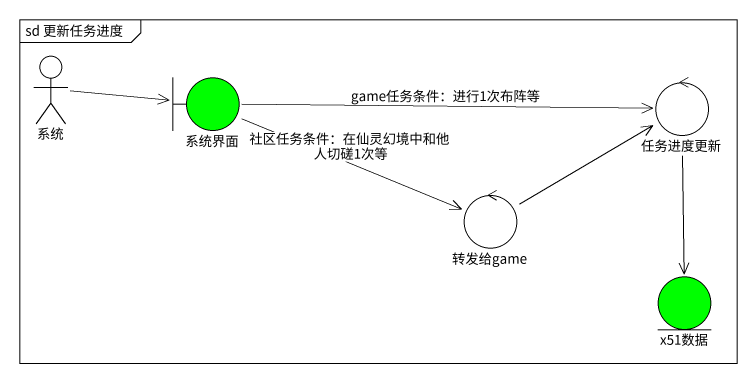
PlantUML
@startuml
mainframe sd 更新任务进度
actor 系统
boundary 系统界面 #00FF00
control 任务进度更新
control 转发给game
entity x51数据 #00FF00
系统 -right-> 系统界面
系统界面 -right-> 任务进度更新 : game任务条件：进行1次布阵等
系统界面 -right-> 转发给game : 社区任务条件：在仙灵幻境中和他人切磋1次等
任务进度更新 --> x51数据
转发给game -right-> 任务进度更新
@enduml
